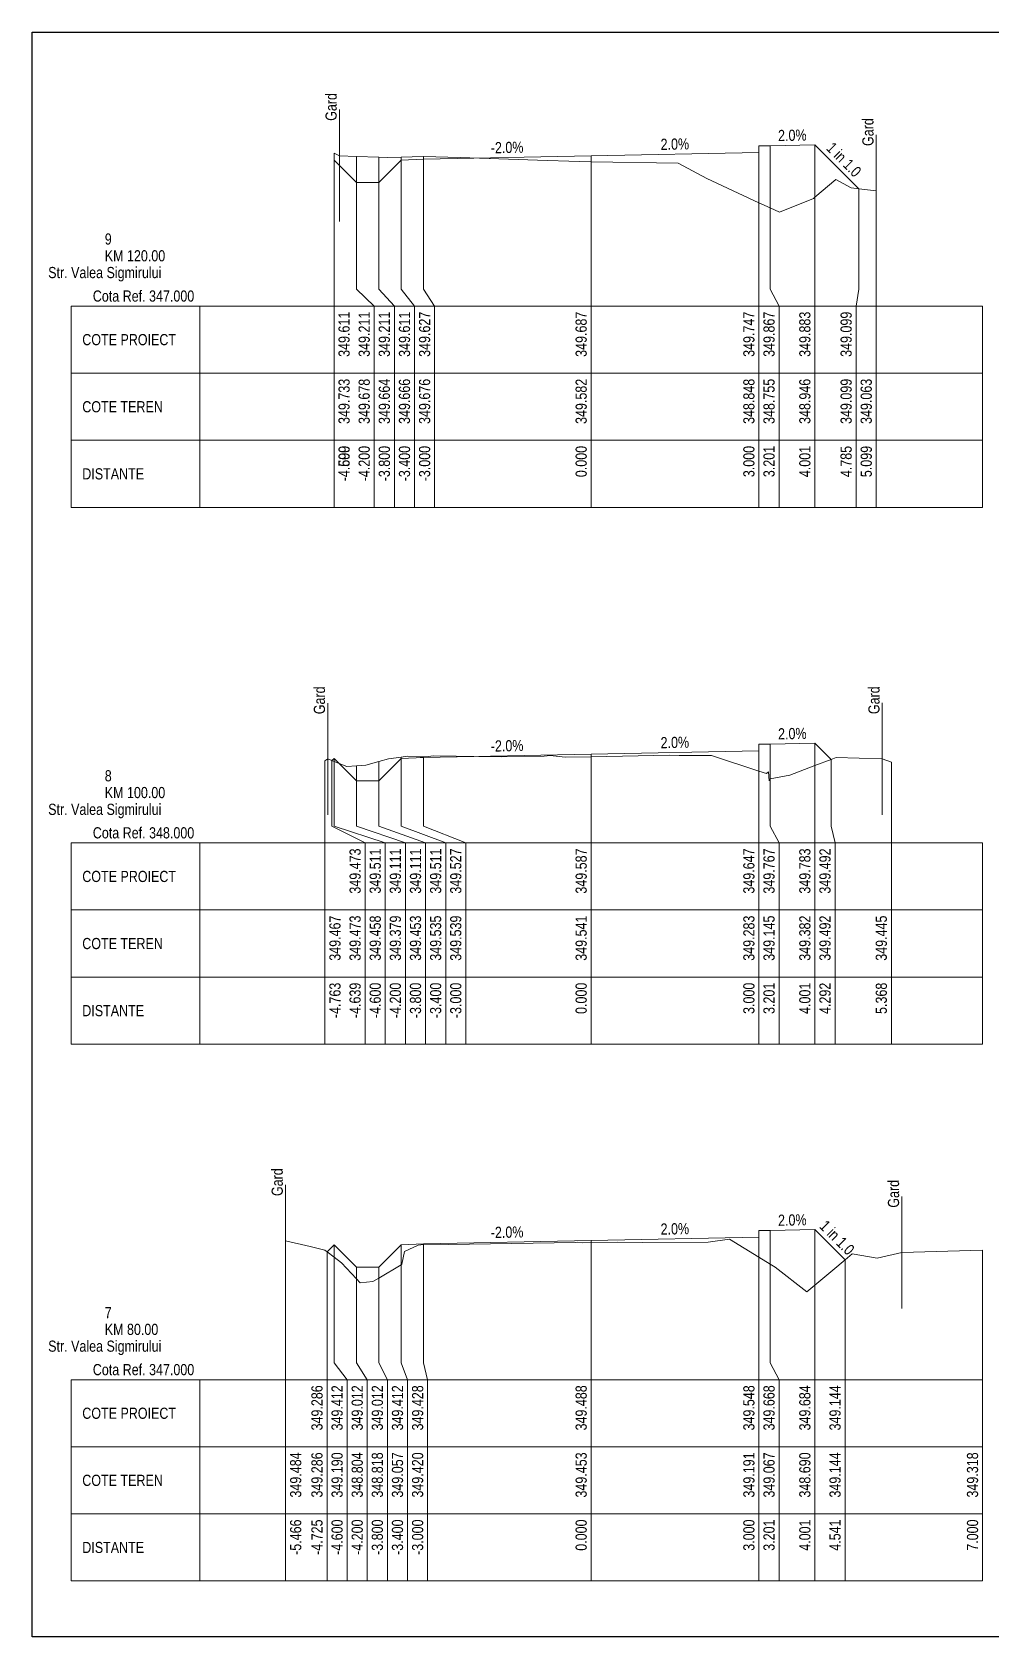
# Model space of a CAD drawing. Extents: x 1 to 634, y 0 to 594.
# Drawn here: x 100 to 117.15, y 0 to 28.7 of the extents above; entities that cross this region are included whole.
import ezdxf
from ezdxf.enums import TextEntityAlignment as Align

# ---------------------------------------------------------------- set-up
doc = ezdxf.new("R2010")
doc.units = 0
doc.header["$MEASUREMENT"] = 0
doc.layers.add('ARD-No Plot', color=1, linetype='Continuous', lineweight=0, plot=False)
for name, color, linetype, lineweight in [('Cartus', 7, 'Continuous', 0), ('DESIGN-TEXT', 7, 'Continuous', 0), ('EXISTING-TEXT', 7, 'Continuous', 0), ('LINES', 7, 'Continuous', 0), ('Text', 7, 'Continuous', 0), ('X-RL', 7, 'Continuous', 0), ('XPLOT-DESIGN', 5, 'Continuous', 0), ('XPLOT-EXISTING', 3, 'Continuous', 0), ('XPLOT-GRADE', 7, 'Continuous', 0), ('XPLOT-KM', 7, 'Continuous', 0), ('XPLOT-TITLE', 7, 'Continuous', 0)]:
    doc.layers.add(name, color=color, linetype=linetype, lineweight=lineweight)
doc.styles.add('$2$$0$Arial', font='arial.ttf', dxfattribs={"width": 0.8})

# ---------------------------------------------------------------- blocks, each defined once
blk = doc.blocks.new('$1$$0$A3_TRANSV_ALIN_TIRENA')
at = {"layer": ''}
blk.add_lwpolyline([(0, 0), (0, 287), (345, 287), (345, 0)], close=True, dxfattribs=at)

msp = doc.modelspace()

# ---------------------------------------------------------------- linework, layer by layer
at = {"layer": 'LINES'}
for p, q in [((105.498, 27.313), (105.498, 25.313)), ((115.099, 26.863), (115.099, 24.863)), ((105.4, 24.1), (105.4, 26.533)), ((105.4, 24.1), (105.4, 26.533)), ((105.4, 24.1), (105.4, 26.533)), ((105.8, 24.1), (105.8, 26.478)), ((105.8, 24.1), (105.8, 26.478)), ((105.8, 24.1), (105.8, 26.478)), ((106.2, 24.1), (106.2, 26.464)), ((106.2, 24.1), (106.2, 26.464)), ((106.2, 24.1), (106.2, 26.464)), ((106.6, 24.1), (106.6, 26.466)), ((106.6, 24.1), (106.6, 26.466)), ((106.6, 24.1), (106.6, 26.466)), ((107, 24.1), (107, 26.476)), ((107, 24.1), (107, 26.476)), ((107, 24.1), (107, 26.476)), ((110, 24.1), (110, 26.487)), ((110, 24.1), (110, 26.487)), ((110, 24.1), (110, 26.487)), ((113, 24.1), (113, 26.547)), ((113, 24.1), (113, 26.547)), ((113, 24.1), (113, 26.547)), ((113.201, 24.1), (113.201, 26.667)), ((113.201, 24.1), (113.201, 26.667)), ((113.201, 24.1), (113.201, 26.667)), ((114.001, 24.1), (114.001, 26.683)), ((114.001, 24.1), (114.001, 26.683)), ((114.001, 24.1), (114.001, 26.683)), ((114.785, 24.1), (114.785, 25.899)), ((114.785, 24.1), (114.785, 25.899)), ((114.785, 24.1), (114.785, 25.899)), ((115.099, 24.1), (115.099, 25.863)), ((115.099, 24.1), (115.099, 25.863)), ((105.4, 23.8), (105.4, 24.1)), ((105.4, 23.8), (105.4, 24.1)), ((105.4, 23.8), (105.4, 24.1)), ((106.12, 23.8), (105.8, 24.1)), ((106.12, 23.8), (105.8, 24.1)), ((106.12, 23.8), (105.8, 24.1)), ((106.48, 23.8), (106.2, 24.1)), ((106.48, 23.8), (106.2, 24.1)), ((106.48, 23.8), (106.2, 24.1)), ((106.84, 23.8), (106.6, 24.1)), ((106.84, 23.8), (106.6, 24.1)), ((106.84, 23.8), (106.6, 24.1)), ((107.2, 23.8), (107, 24.1)), ((107.2, 23.8), (107, 24.1)), ((107.2, 23.8), (107, 24.1)), ((110, 23.8), (110, 24.1)), ((110, 23.8), (110, 24.1)), ((110, 23.8), (110, 24.1)), ((113, 23.8), (113, 24.1)), ((113, 23.8), (113, 24.1)), ((113, 23.8), (113, 24.1)), ((113.36, 23.8), (113.201, 24.1)), ((113.36, 23.8), (113.201, 24.1)), ((113.36, 23.8), (113.201, 24.1)), ((114.001, 23.8), (114.001, 24.1)), ((114.001, 23.8), (114.001, 24.1)), ((114.001, 23.8), (114.001, 24.1)), ((114.739, 23.8), (114.785, 24.1)), ((114.739, 23.8), (114.785, 24.1)), ((114.739, 23.8), (114.785, 24.1)), ((115.099, 23.8), (115.099, 24.1)), ((115.099, 23.8), (115.099, 24.1)), ((100.698, 22.6), (100.698, 23.8)), ((100.698, 23.8), (103, 23.8)), ((103, 20.2), (103, 23.8)), ((103, 23.8), (117, 23.8)), ((105.4, 20.2), (105.4, 23.8)), ((105.4, 20.2), (105.4, 23.8)), ((105.4, 20.2), (105.4, 23.8)), ((106.12, 20.2), (106.12, 23.8)), ((106.12, 20.2), (106.12, 23.8)), ((106.12, 20.2), (106.12, 23.8)), ((106.48, 20.2), (106.48, 23.8)), ((106.48, 20.2), (106.48, 23.8)), ((106.48, 20.2), (106.48, 23.8)), ((106.84, 20.2), (106.84, 23.8)), ((106.84, 20.2), (106.84, 23.8)), ((106.84, 20.2), (106.84, 23.8)), ((107.2, 20.2), (107.2, 23.8)), ((107.2, 20.2), (107.2, 23.8)), ((107.2, 20.2), (107.2, 23.8)), ((110, 20.2), (110, 23.8)), ((110, 20.2), (110, 23.8)), ((110, 20.2), (110, 23.8)), ((113, 20.2), (113, 23.8)), ((113, 20.2), (113, 23.8)), ((113, 20.2), (113, 23.8)), ((113.36, 20.2), (113.36, 23.8)), ((113.36, 20.2), (113.36, 23.8)), ((113.36, 20.2), (113.36, 23.8)), ((114.001, 20.2), (114.001, 23.8)), ((114.001, 20.2), (114.001, 23.8)), ((114.001, 20.2), (114.001, 23.8)), ((114.739, 20.2), (114.739, 23.8)), ((114.739, 20.2), (114.739, 23.8)), ((114.739, 20.2), (114.739, 23.8)), ((115.099, 20.2), (115.099, 23.8)), ((115.099, 20.2), (115.099, 23.8)), ((117, 20.2), (117, 23.8)), ((100.698, 21.4), (100.698, 22.6)), ((100.698, 22.6), (103, 22.6)), ((103, 22.6), (100.698, 22.6)), ((103, 22.6), (117, 22.6)), ((100.698, 20.2), (100.698, 21.4)), ((100.698, 21.4), (103, 21.4)), ((103, 21.4), (100.698, 21.4)), ((103, 21.4), (117, 21.4)), ((103, 20.2), (100.698, 20.2)), ((103, 20.2), (117, 20.2)), ((105.289, 16.701), (105.289, 14.701)), ((115.207, 16.703), (115.207, 14.703)), ((110, 14.5), (110, 15.787)), ((110, 14.5), (110, 15.787)), ((110, 14.5), (110, 15.787)), ((113, 14.5), (113, 15.847)), ((113, 14.5), (113, 15.847)), ((113, 14.5), (113, 15.847)), ((113.201, 14.5), (113.201, 15.967)), ((113.201, 14.5), (113.201, 15.967)), ((113.201, 14.5), (113.201, 15.967)), ((114.001, 14.5), (114.001, 15.983)), ((114.001, 14.5), (114.001, 15.983)), ((114.001, 14.5), (114.001, 15.983)), ((105.237, 14.5), (105.237, 15.667)), ((105.237, 14.5), (105.237, 15.667)), ((105.361, 14.5), (105.361, 15.673)), ((105.361, 14.5), (105.361, 15.673)), ((105.361, 14.5), (105.361, 15.673)), ((105.4, 14.5), (105.4, 15.711)), ((105.4, 14.5), (105.4, 15.711)), ((105.4, 14.5), (105.4, 15.711)), ((105.8, 14.5), (105.8, 15.579)), ((105.8, 14.5), (105.8, 15.579)), ((105.8, 14.5), (105.8, 15.579)), ((106.2, 14.5), (106.2, 15.653)), ((106.2, 14.5), (106.2, 15.653)), ((106.2, 14.5), (106.2, 15.653)), ((106.6, 14.5), (106.6, 15.735)), ((106.6, 14.5), (106.6, 15.735)), ((106.6, 14.5), (106.6, 15.735)), ((107, 14.5), (107, 15.739)), ((107, 14.5), (107, 15.739)), ((107, 14.5), (107, 15.739)), ((114.292, 14.5), (114.292, 15.692)), ((114.292, 14.5), (114.292, 15.692)), ((114.292, 14.5), (114.292, 15.692)), ((115.368, 14.5), (115.368, 15.645)), ((115.368, 14.5), (115.368, 15.645)), ((105.237, 14.2), (105.237, 14.5)), ((105.237, 14.2), (105.237, 14.5)), ((105.957, 14.2), (105.361, 14.5)), ((105.957, 14.2), (105.361, 14.5)), ((105.957, 14.2), (105.361, 14.5)), ((106.317, 14.2), (105.4, 14.5)), ((106.317, 14.2), (105.4, 14.5)), ((106.317, 14.2), (105.4, 14.5)), ((106.677, 14.2), (105.8, 14.5)), ((106.677, 14.2), (105.8, 14.5)), ((106.677, 14.2), (105.8, 14.5)), ((107.037, 14.2), (106.2, 14.5)), ((107.037, 14.2), (106.2, 14.5)), ((107.037, 14.2), (106.2, 14.5)), ((107.397, 14.2), (106.6, 14.5)), ((107.397, 14.2), (106.6, 14.5)), ((107.397, 14.2), (106.6, 14.5)), ((107.757, 14.2), (107, 14.5)), ((107.757, 14.2), (107, 14.5)), ((107.757, 14.2), (107, 14.5)), ((110, 14.2), (110, 14.5)), ((110, 14.2), (110, 14.5)), ((110, 14.2), (110, 14.5)), ((113, 14.2), (113, 14.5)), ((113, 14.2), (113, 14.5)), ((113, 14.2), (113, 14.5)), ((113.36, 14.2), (113.201, 14.5)), ((113.36, 14.2), (113.201, 14.5)), ((113.36, 14.2), (113.201, 14.5)), ((114.001, 14.2), (114.001, 14.5)), ((114.001, 14.2), (114.001, 14.5)), ((114.001, 14.2), (114.001, 14.5)), ((114.361, 14.2), (114.292, 14.5)), ((114.361, 14.2), (114.292, 14.5)), ((114.361, 14.2), (114.292, 14.5)), ((115.368, 14.2), (115.368, 14.5)), ((115.368, 14.2), (115.368, 14.5)), ((100.698, 13), (100.698, 14.2)), ((100.698, 14.2), (103, 14.2)), ((103, 10.6), (103, 14.2)), ((103, 14.2), (117, 14.2)), ((105.237, 10.6), (105.237, 14.2)), ((105.237, 10.6), (105.237, 14.2)), ((105.957, 10.6), (105.957, 14.2)), ((105.957, 10.6), (105.957, 14.2)), ((105.957, 10.6), (105.957, 14.2)), ((106.317, 10.6), (106.317, 14.2)), ((106.317, 10.6), (106.317, 14.2)), ((106.317, 10.6), (106.317, 14.2)), ((106.677, 10.6), (106.677, 14.2)), ((106.677, 10.6), (106.677, 14.2)), ((106.677, 10.6), (106.677, 14.2)), ((107.037, 10.6), (107.037, 14.2)), ((107.037, 10.6), (107.037, 14.2)), ((107.037, 10.6), (107.037, 14.2)), ((107.397, 10.6), (107.397, 14.2)), ((107.397, 10.6), (107.397, 14.2)), ((107.397, 10.6), (107.397, 14.2)), ((107.757, 10.6), (107.757, 14.2)), ((107.757, 10.6), (107.757, 14.2)), ((107.757, 10.6), (107.757, 14.2)), ((110, 10.6), (110, 14.2)), ((110, 10.6), (110, 14.2)), ((110, 10.6), (110, 14.2)), ((113, 10.6), (113, 14.2)), ((113, 10.6), (113, 14.2)), ((113, 10.6), (113, 14.2)), ((113.36, 10.6), (113.36, 14.2)), ((113.36, 10.6), (113.36, 14.2)), ((113.36, 10.6), (113.36, 14.2)), ((114.001, 10.6), (114.001, 14.2)), ((114.001, 10.6), (114.001, 14.2)), ((114.001, 10.6), (114.001, 14.2)), ((114.361, 10.6), (114.361, 14.2)), ((114.361, 10.6), (114.361, 14.2)), ((114.361, 10.6), (114.361, 14.2)), ((115.368, 10.6), (115.368, 14.2)), ((115.368, 10.6), (115.368, 14.2)), ((117, 10.6), (117, 14.2)), ((100.698, 11.8), (100.698, 13)), ((100.698, 13), (103, 13)), ((103, 13), (100.698, 13)), ((103, 13), (117, 13)), ((100.698, 10.6), (100.698, 11.8)), ((100.698, 11.8), (103, 11.8)), ((103, 11.8), (100.698, 11.8)), ((103, 11.8), (117, 11.8)), ((103, 10.6), (100.698, 10.6)), ((103, 10.6), (117, 10.6)), ((104.534, 8.084), (104.534, 6.084)), ((115.557, 7.876), (115.557, 5.876)), ((113.201, 4.9), (113.201, 7.268)), ((113.201, 4.9), (113.201, 7.268)), ((113.201, 4.9), (113.201, 7.268)), ((114.001, 4.9), (114.001, 7.284)), ((114.001, 4.9), (114.001, 7.284)), ((114.001, 4.9), (114.001, 7.284)), ((104.534, 4.9), (104.534, 7.084)), ((104.534, 4.9), (104.534, 7.084)), ((105.4, 4.9), (105.4, 7.012)), ((105.4, 4.9), (105.4, 7.012)), ((105.4, 4.9), (105.4, 7.012)), ((106.6, 4.9), (106.6, 7.012)), ((106.6, 4.9), (106.6, 7.012)), ((106.6, 4.9), (106.6, 7.012)), ((107, 4.9), (107, 7.028)), ((107, 4.9), (107, 7.028)), ((107, 4.9), (107, 7.028)), ((110, 4.9), (110, 7.088)), ((110, 4.9), (110, 7.088)), ((110, 4.9), (110, 7.088)), ((113, 4.9), (113, 7.148)), ((113, 4.9), (113, 7.148)), ((113, 4.9), (113, 7.148)), ((117, 4.9), (117, 6.918)), ((117, 4.9), (117, 6.918)), ((105.275, 4.9), (105.275, 6.886)), ((105.275, 4.9), (105.275, 6.886)), ((105.275, 4.9), (105.275, 6.886)), ((105.8, 4.9), (105.8, 6.612)), ((105.8, 4.9), (105.8, 6.612)), ((105.8, 4.9), (105.8, 6.612)), ((106.2, 4.9), (106.2, 6.612)), ((106.2, 4.9), (106.2, 6.612)), ((106.2, 4.9), (106.2, 6.612)), ((114.541, 4.9), (114.541, 6.744)), ((114.541, 4.9), (114.541, 6.744)), ((114.541, 4.9), (114.541, 6.744)), ((104.534, 4.6), (104.534, 4.9)), ((104.534, 4.6), (104.534, 4.9)), ((105.275, 4.6), (105.275, 4.9)), ((105.275, 4.6), (105.275, 4.9)), ((105.275, 4.6), (105.275, 4.9)), ((105.635, 4.6), (105.4, 4.9)), ((105.635, 4.6), (105.4, 4.9)), ((105.635, 4.6), (105.4, 4.9)), ((105.995, 4.6), (105.8, 4.9)), ((105.995, 4.6), (105.8, 4.9)), ((105.995, 4.6), (105.8, 4.9)), ((106.355, 4.6), (106.2, 4.9)), ((106.355, 4.6), (106.2, 4.9)), ((106.355, 4.6), (106.2, 4.9)), ((106.715, 4.6), (106.6, 4.9)), ((106.715, 4.6), (106.6, 4.9)), ((106.715, 4.6), (106.6, 4.9)), ((107.075, 4.6), (107, 4.9)), ((107.075, 4.6), (107, 4.9)), ((107.075, 4.6), (107, 4.9)), ((110, 4.6), (110, 4.9)), ((110, 4.6), (110, 4.9)), ((110, 4.6), (110, 4.9)), ((113, 4.6), (113, 4.9)), ((113, 4.6), (113, 4.9)), ((113, 4.6), (113, 4.9)), ((113.36, 4.6), (113.201, 4.9)), ((113.36, 4.6), (113.201, 4.9)), ((113.36, 4.6), (113.201, 4.9)), ((114.001, 4.6), (114.001, 4.9)), ((114.001, 4.6), (114.001, 4.9)), ((114.001, 4.6), (114.001, 4.9)), ((114.541, 4.6), (114.541, 4.9)), ((114.541, 4.6), (114.541, 4.9)), ((114.541, 4.6), (114.541, 4.9)), ((117, 4.6), (117, 4.9)), ((117, 4.6), (117, 4.9)), ((100.698, 3.4), (100.698, 4.6)), ((100.698, 4.6), (103, 4.6)), ((103, 1), (103, 4.6)), ((103, 4.6), (117, 4.6)), ((104.534, 1), (104.534, 4.6)), ((104.534, 1), (104.534, 4.6)), ((105.275, 1), (105.275, 4.6)), ((105.275, 1), (105.275, 4.6)), ((105.275, 1), (105.275, 4.6)), ((105.635, 1), (105.635, 4.6)), ((105.635, 1), (105.635, 4.6)), ((105.635, 1), (105.635, 4.6)), ((105.995, 1), (105.995, 4.6)), ((105.995, 1), (105.995, 4.6)), ((105.995, 1), (105.995, 4.6)), ((106.355, 1), (106.355, 4.6)), ((106.355, 1), (106.355, 4.6)), ((106.355, 1), (106.355, 4.6)), ((106.715, 1), (106.715, 4.6)), ((106.715, 1), (106.715, 4.6)), ((106.715, 1), (106.715, 4.6)), ((107.075, 1), (107.075, 4.6)), ((107.075, 1), (107.075, 4.6)), ((107.075, 1), (107.075, 4.6)), ((110, 1), (110, 4.6)), ((110, 1), (110, 4.6)), ((110, 1), (110, 4.6)), ((113, 1), (113, 4.6)), ((113, 1), (113, 4.6)), ((113, 1), (113, 4.6)), ((113.36, 1), (113.36, 4.6)), ((113.36, 1), (113.36, 4.6)), ((113.36, 1), (113.36, 4.6)), ((114.001, 1), (114.001, 4.6)), ((114.001, 1), (114.001, 4.6)), ((114.001, 1), (114.001, 4.6)), ((114.541, 1), (114.541, 4.6)), ((114.541, 1), (114.541, 4.6)), ((114.541, 1), (114.541, 4.6)), ((117, 1), (117, 4.6)), ((117, 1), (117, 4.6)), ((117, 1), (117, 4.6)), ((100.698, 2.2), (100.698, 3.4)), ((100.698, 3.4), (103, 3.4)), ((103, 3.4), (100.698, 3.4)), ((103, 3.4), (117, 3.4)), ((100.698, 1), (100.698, 2.2)), ((100.698, 2.2), (103, 2.2)), ((103, 2.2), (100.698, 2.2)), ((103, 2.2), (117, 2.2)), ((103, 1), (100.698, 1)), ((103, 1), (117, 1))]:
    msp.add_line(p, q, dxfattribs=at)
at = {"layer": 'XPLOT-DESIGN'}
for p, q in [((105.4, 26.411), (105.8, 26.011)), ((106.2, 26.011), (106.6, 26.411)), ((106.6, 26.411), (107, 26.427)), ((107, 26.427), (110, 26.487)), ((110, 26.487), (113, 26.547)), ((113, 26.547), (113.001, 26.667)), ((113.001, 26.667), (113.201, 26.667)), ((113.201, 26.667), (114.001, 26.683)), ((114.001, 26.683), (114.785, 25.899)), ((105.8, 26.011), (106.2, 26.011)), ((107, 15.727), (110, 15.787)), ((110, 15.787), (113, 15.847)), ((113, 15.847), (113.001, 15.967)), ((113.001, 15.967), (113.201, 15.967)), ((113.201, 15.967), (114.001, 15.983)), ((114.001, 15.983), (114.292, 15.692)), ((105.361, 15.673), (105.4, 15.711)), ((105.4, 15.711), (105.8, 15.311)), ((106.2, 15.311), (106.6, 15.711)), ((106.6, 15.711), (107, 15.727)), ((105.8, 15.311), (106.2, 15.311)), ((113, 7.148), (113.001, 7.268)), ((113.001, 7.268), (113.201, 7.268)), ((113.201, 7.268), (114.001, 7.284)), ((114.001, 7.284), (114.541, 6.744)), ((105.275, 6.886), (105.4, 7.012)), ((105.4, 7.012), (105.8, 6.612)), ((106.2, 6.612), (106.6, 7.012)), ((106.6, 7.012), (107, 7.028)), ((107, 7.028), (110, 7.088)), ((110, 7.088), (113, 7.148)), ((105.8, 6.612), (106.2, 6.612))]:
    msp.add_line(p, q, dxfattribs=at)
at = {"layer": 'XPLOT-EXISTING'}
for p, q in [((105.401, 26.533), (105.498, 26.488)), ((105.498, 26.488), (105.8, 26.478)), ((105.8, 26.478), (106.2, 26.464)), ((106.2, 26.464), (106.351, 26.459)), ((106.351, 26.459), (106.6, 26.466)), ((106.6, 26.466), (106.997, 26.476)), ((106.997, 26.476), (107, 26.476)), ((107, 26.476), (107.654, 26.455)), ((107.654, 26.455), (109.041, 26.409)), ((109.041, 26.409), (109.787, 26.386)), ((109.787, 26.386), (110, 26.382)), ((110, 26.382), (110, 26.382)), ((110, 26.382), (111.556, 26.357)), ((111.556, 26.357), (112.07, 26.082)), ((112.07, 26.082), (113, 25.648)), ((114.001, 25.746), (114.375, 26.064)), ((114.375, 26.064), (114.652, 25.914)), ((114.652, 25.914), (114.785, 25.899)), ((114.785, 25.899), (115.099, 25.863)), ((113, 25.648), (113.201, 25.555)), ((113.201, 25.555), (113.366, 25.478)), ((113.366, 25.478), (113.974, 25.723)), ((113.974, 25.723), (114.001, 25.746)), ((105.237, 15.667), (105.289, 15.701)), ((105.289, 15.701), (105.361, 15.673)), ((105.361, 15.673), (105.4, 15.658)), ((105.4, 15.658), (105.631, 15.569)), ((105.631, 15.569), (105.8, 15.579)), ((105.8, 15.579), (105.971, 15.589)), ((105.971, 15.589), (106.2, 15.653)), ((106.2, 15.653), (106.377, 15.702)), ((106.377, 15.702), (106.6, 15.735)), ((106.6, 15.735), (106.711, 15.752)), ((106.711, 15.752), (106.938, 15.738)), ((106.938, 15.738), (107, 15.739)), ((107, 15.739), (107.049, 15.74)), ((107.049, 15.74), (107.175, 15.759)), ((107.175, 15.759), (108.4, 15.739)), ((108.4, 15.739), (109.158, 15.751)), ((109.158, 15.751), (109.264, 15.76)), ((109.264, 15.76), (109.534, 15.733)), ((109.534, 15.733), (110, 15.741)), ((110, 15.741), (111.399, 15.767)), ((110, 15.741), (110, 15.741)), ((111.399, 15.767), (111.574, 15.765)), ((111.574, 15.765), (112.152, 15.763)), ((112.152, 15.763), (113, 15.483)), ((113.55, 15.413), (114.001, 15.582)), ((114.001, 15.582), (114.292, 15.692)), ((114.292, 15.692), (114.384, 15.727)), ((114.384, 15.727), (115.207, 15.703)), ((115.207, 15.703), (115.368, 15.645)), ((113, 15.483), (113.138, 15.438)), ((113.138, 15.438), (113.171, 15.47)), ((113.171, 15.47), (113.181, 15.308)), ((113.181, 15.308), (113.187, 15.342)), ((113.187, 15.342), (113.201, 15.345)), ((113.201, 15.345), (113.55, 15.413)), ((104.534, 7.084), (104.974, 6.982)), ((104.974, 6.982), (105.235, 6.917)), ((105.235, 6.917), (105.275, 6.886)), ((106.613, 6.665), (106.661, 6.894)), ((106.661, 6.894), (106.906, 7.005)), ((106.906, 7.005), (107, 7.02)), ((107, 7.02), (107.04, 7.026)), ((107.04, 7.026), (107.439, 7.019)), ((107.439, 7.019), (109.717, 7.056)), ((109.717, 7.056), (109.752, 7.059)), ((109.752, 7.059), (109.842, 7.05)), ((109.842, 7.05), (110, 7.053)), ((110, 7.053), (110.464, 7.061)), ((110, 7.053), (110, 7.053)), ((110.464, 7.061), (110.925, 7.056)), ((110.925, 7.056), (112.092, 7.061)), ((112.092, 7.061), (112.476, 7.115)), ((112.476, 7.115), (113, 6.791)), ((115.557, 6.876), (117, 6.918)), ((117, 6.918), (117, 6.918)), ((105.275, 6.886), (105.4, 6.79)), ((105.4, 6.79), (105.531, 6.69)), ((105.531, 6.69), (105.8, 6.404)), ((106.2, 6.418), (106.6, 6.657)), ((106.6, 6.657), (106.613, 6.665)), ((113, 6.791), (113.201, 6.667)), ((113.201, 6.667), (113.292, 6.611)), ((113.292, 6.611), (113.857, 6.17)), ((114.321, 6.556), (114.541, 6.744)), ((114.541, 6.744), (114.668, 6.852)), ((114.668, 6.852), (115.114, 6.771)), ((115.114, 6.771), (115.557, 6.876)), ((105.8, 6.404), (105.868, 6.332)), ((105.868, 6.332), (106.096, 6.355)), ((106.096, 6.355), (106.2, 6.418)), ((114.001, 6.29), (114.321, 6.556)), ((113.857, 6.17), (114.001, 6.29))]:
    msp.add_line(p, q, dxfattribs=at)

# ---------------------------------------------------------------- block references
at = {"layer": 'Cartus', "xscale": 0.1, "yscale": 0.1, "zscale": 0.1}
msp.add_blockref('$1$$0$A3_TRANSV_ALIN_TIRENA', (100, 0), dxfattribs=at)

# ---------------------------------------------------------------- texts
at = {"layer": 'ARD-No Plot', "style": '$2$$0$Arial', "width": 0.8}
for p in [(101.3, 24.3), (101.3, 14.7), (101.3, 5.1)]:
    msp.add_text('Str. Valea Sigmirului', height=0.2, dxfattribs=at).set_placement(p, align=Align.CENTER)
at = {"layer": 'DESIGN-TEXT', "style": '$2$$0$Arial', "width": 0.8}
for s, p in [('349.611', (105.68, 23.7)), ('349.211', (106.04, 23.7)), ('349.211', (106.4, 23.7)), ('349.611', (106.76, 23.7)), ('349.627', (107.12, 23.7)), ('349.687', (109.92, 23.7)), ('349.747', (112.92, 23.7)), ('349.867', (113.28, 23.7)), ('349.883', (113.921, 23.7)), ('349.099', (114.659, 23.7)), ('349.473', (105.877, 14.1)), ('349.511', (106.237, 14.1)), ('349.111', (106.597, 14.1)), ('349.111', (106.957, 14.1)), ('349.511', (107.317, 14.1)), ('349.527', (107.677, 14.1)), ('349.587', (109.92, 14.1)), ('349.647', (112.92, 14.1)), ('349.767', (113.28, 14.1)), ('349.783', (113.921, 14.1)), ('349.492', (114.281, 14.1)), ('349.286', (105.195, 4.5)), ('349.412', (105.555, 4.5)), ('349.012', (105.915, 4.5)), ('349.012', (106.275, 4.5)), ('349.412', (106.635, 4.5)), ('349.428', (106.995, 4.5)), ('349.488', (109.92, 4.5)), ('349.548', (112.92, 4.5)), ('349.668', (113.28, 4.5)), ('349.684', (113.921, 4.5)), ('349.144', (114.461, 4.5))]:
    msp.add_text(s, height=0.2, rotation=90, dxfattribs=at).set_placement(p, align=Align.RIGHT)
at = {"layer": 'EXISTING-TEXT', "style": '$2$$0$Arial', "width": 0.8}
for s, p in [('349.733', (105.68, 22.5)), ('349.678', (106.04, 22.5)), ('349.664', (106.4, 22.5)), ('349.666', (106.76, 22.5)), ('349.676', (107.12, 22.5)), ('349.582', (109.92, 22.5)), ('349.582', (109.92, 22.5)), ('348.848', (112.92, 22.5)), ('348.755', (113.28, 22.5)), ('348.946', (113.921, 22.5)), ('349.099', (114.659, 22.5)), ('349.063', (115.019, 22.5)), ('349.467', (105.517, 12.9)), ('349.473', (105.877, 12.9)), ('349.458', (106.237, 12.9)), ('349.379', (106.597, 12.9)), ('349.453', (106.957, 12.9)), ('349.535', (107.317, 12.9)), ('349.539', (107.677, 12.9)), ('349.541', (109.92, 12.9)), ('349.541', (109.92, 12.9)), ('349.283', (112.92, 12.9)), ('349.145', (113.28, 12.9)), ('349.382', (113.921, 12.9)), ('349.492', (114.281, 12.9)), ('349.445', (115.288, 12.9)), ('349.484', (104.814, 3.3)), ('349.286', (105.195, 3.3)), ('349.190', (105.555, 3.3)), ('348.804', (105.915, 3.3)), ('348.818', (106.275, 3.3)), ('349.057', (106.635, 3.3)), ('349.420', (106.995, 3.3)), ('349.453', (109.92, 3.3)), ('349.453', (109.92, 3.3)), ('349.191', (112.92, 3.3)), ('349.067', (113.28, 3.3)), ('348.690', (113.921, 3.3)), ('349.144', (114.461, 3.3)), ('349.318', (116.92, 3.3)), ('349.318', (116.92, 3.3))]:
    msp.add_text(s, height=0.2, rotation=90, dxfattribs=at).set_placement(p, align=Align.RIGHT)
at = {"layer": 'Text', "style": '$2$$0$Arial', "width": 0.8}
for p in [(105.448, 27.113), (115.049, 26.663), (105.239, 16.501), (115.157, 16.503), (104.484, 7.884), (115.507, 7.676)]:
    msp.add_text('Gard', height=0.2, rotation=90, dxfattribs=at).set_placement(p)
for s, p in [('-4.600', (105.68, 21.3)), ('-4.599', (105.68, 21.3)), ('-4.599', (105.68, 21.3)), ('-4.200', (106.04, 21.3)), ('-4.200', (106.04, 21.3)), ('-4.200', (106.04, 21.3)), ('-3.800', (106.4, 21.3)), ('-3.800', (106.4, 21.3)), ('-3.800', (106.4, 21.3)), ('-3.400', (106.76, 21.3)), ('-3.400', (106.76, 21.3)), ('-3.400', (106.76, 21.3)), ('-3.000', (107.12, 21.3)), ('-3.000', (107.12, 21.3)), ('-3.000', (107.12, 21.3)), ('0.000', (109.92, 21.3)), ('0.000', (109.92, 21.3)), ('0.000', (109.92, 21.3)), ('3.000', (112.92, 21.3)), ('3.000', (112.92, 21.3)), ('3.000', (112.92, 21.3)), ('3.201', (113.28, 21.3)), ('3.201', (113.28, 21.3)), ('3.201', (113.28, 21.3)), ('4.001', (113.921, 21.3)), ('4.001', (113.921, 21.3)), ('4.001', (113.921, 21.3)), ('4.785', (114.659, 21.3)), ('4.785', (114.659, 21.3)), ('4.785', (114.659, 21.3)), ('5.099', (115.019, 21.3)), ('5.099', (115.019, 21.3)), ('-4.763', (105.517, 11.7)), ('-4.763', (105.517, 11.7)), ('-4.639', (105.877, 11.7)), ('-4.639', (105.877, 11.7)), ('-4.639', (105.877, 11.7)), ('-4.600', (106.237, 11.7)), ('-4.600', (106.237, 11.7)), ('-4.600', (106.237, 11.7)), ('-4.200', (106.597, 11.7)), ('-4.200', (106.597, 11.7)), ('-4.200', (106.597, 11.7)), ('-3.800', (106.957, 11.7)), ('-3.800', (106.957, 11.7)), ('-3.800', (106.957, 11.7)), ('-3.400', (107.317, 11.7)), ('-3.400', (107.317, 11.7)), ('-3.400', (107.317, 11.7)), ('-3.000', (107.677, 11.7)), ('-3.000', (107.677, 11.7)), ('-3.000', (107.677, 11.7)), ('0.000', (109.92, 11.7)), ('0.000', (109.92, 11.7)), ('0.000', (109.92, 11.7)), ('3.000', (112.92, 11.7)), ('3.000', (112.92, 11.7)), ('3.000', (112.92, 11.7)), ('3.201', (113.28, 11.7)), ('3.201', (113.28, 11.7)), ('3.201', (113.28, 11.7)), ('4.001', (113.921, 11.7)), ('4.001', (113.921, 11.7)), ('4.001', (113.921, 11.7)), ('4.292', (114.281, 11.7)), ('4.292', (114.281, 11.7)), ('4.292', (114.281, 11.7)), ('5.368', (115.288, 11.7)), ('5.368', (115.288, 11.7)), ('-5.466', (104.814, 2.1)), ('-5.466', (104.814, 2.1)), ('-4.725', (105.195, 2.1)), ('-4.725', (105.195, 2.1)), ('-4.725', (105.195, 2.1)), ('-4.600', (105.555, 2.1)), ('-4.600', (105.555, 2.1)), ('-4.600', (105.555, 2.1)), ('-4.200', (105.915, 2.1)), ('-4.200', (105.915, 2.1)), ('-4.200', (105.915, 2.1)), ('-3.800', (106.275, 2.1)), ('-3.800', (106.275, 2.1)), ('-3.800', (106.275, 2.1)), ('-3.400', (106.635, 2.1)), ('-3.400', (106.635, 2.1)), ('-3.400', (106.635, 2.1)), ('-3.000', (106.995, 2.1)), ('-3.000', (106.995, 2.1)), ('-3.000', (106.995, 2.1)), ('0.000', (109.92, 2.1)), ('0.000', (109.92, 2.1)), ('0.000', (109.92, 2.1)), ('3.000', (112.92, 2.1)), ('3.000', (112.92, 2.1)), ('3.000', (112.92, 2.1)), ('3.201', (113.28, 2.1)), ('3.201', (113.28, 2.1)), ('3.201', (113.28, 2.1)), ('4.001', (113.921, 2.1)), ('4.001', (113.921, 2.1)), ('4.001', (113.921, 2.1)), ('4.541', (114.461, 2.1)), ('4.541', (114.461, 2.1)), ('4.541', (114.461, 2.1)), ('7.000', (116.92, 2.1)), ('7.000', (116.92, 2.1))]:
    msp.add_text(s, height=0.2, rotation=90, dxfattribs=at).set_placement(p, align=Align.RIGHT)
at = {"layer": 'X-RL', "style": '$2$$0$Arial', "width": 0.8}
for s, p in [('Cota Ref. 347.000', (102.9, 23.88)), ('Cota Ref. 348.000', (102.9, 14.28)), ('Cota Ref. 347.000', (102.9, 4.68))]:
    msp.add_text(s, height=0.2, dxfattribs=at).set_placement(p, align=Align.RIGHT)
at = {"layer": 'XPLOT-GRADE', "style": '$2$$0$Arial', "width": 0.8}
for s, rotation, p in [('-2.0%', 1.1458, (108.498, 26.537)), ('2.0%', 1.1458, (111.498, 26.597)), ('2.0%', 1.1458, (113.599, 26.755)), ('1 in 1.0', 315, (114.449, 26.348)), ('2.0%', 1.1458, (111.498, 15.897)), ('2.0%', 1.1458, (113.599, 16.055)), ('-2.0%', 1.1458, (108.498, 15.837)), ('2.0%', 1.1458, (113.599, 7.356)), ('-2.0%', 1.1458, (108.498, 7.138)), ('2.0%', 1.1458, (111.498, 7.198)), ('1 in 1.0', 315, (114.328, 7.07))]:
    msp.add_text(s, height=0.2, rotation=rotation, dxfattribs=at).set_placement(p, align=Align.CENTER)
at = {"layer": 'XPLOT-KM', "style": '$2$$0$Arial', "width": 0.8}
for s, p in [('9', (101.3, 24.9)), ('KM 120.00', (101.3, 24.6)), ('8', (101.3, 15.3)), ('KM 100.00', (101.3, 15)), ('7', (101.3, 5.7)), ('KM 80.00', (101.3, 5.4))]:
    msp.add_text(s, height=0.2, dxfattribs=at).set_placement(p)
at = {"layer": 'XPLOT-TITLE', "style": '$2$$0$Arial', "width": 0.8}
for s, p in [('COTE PROIECT', (100.898, 23.1)), ('COTE TEREN', (100.898, 21.9)), ('DISTANTE', (100.898, 20.7)), ('COTE PROIECT', (100.898, 13.5)), ('COTE TEREN', (100.898, 12.3)), ('DISTANTE', (100.898, 11.1)), ('COTE PROIECT', (100.898, 3.9)), ('COTE TEREN', (100.898, 2.7)), ('DISTANTE', (100.898, 1.5))]:
    msp.add_text(s, height=0.2, dxfattribs=at).set_placement(p)

doc.saveas('drawing.dxf')
